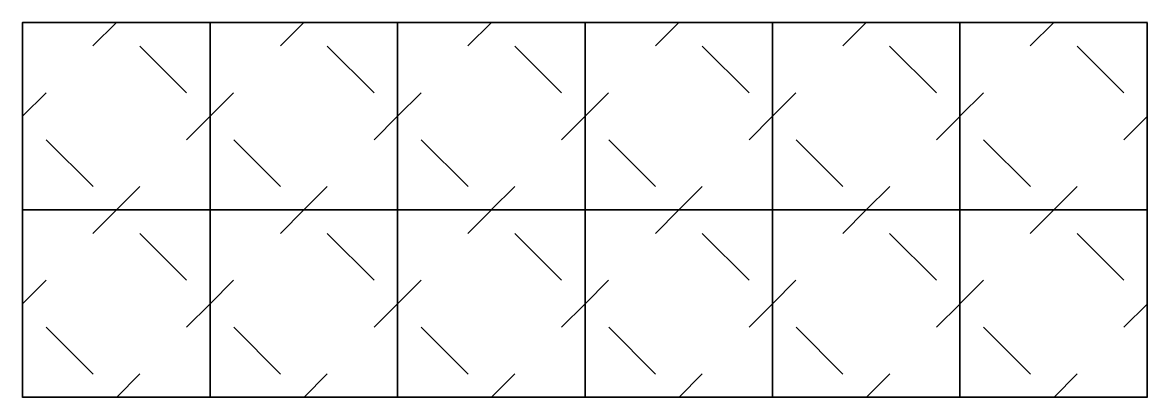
# Model space of a CAD drawing. Header units: inches. Extents: x -1 to 479, y -160 to 0.
import ezdxf

# ---------------------------------------------------------------- set-up
doc = ezdxf.new("R2010")
doc.units = ezdxf.units.IN
doc.header["$MEASUREMENT"] = 0
doc.layers.add('Rects', color=7, linetype='Continuous')

# ---------------------------------------------------------------- blocks, each defined once
blk = doc.blocks.new('block 2')
at = {"layer": 'Rects', "color": 250, "lineweight": 35, "true_color": 0x231815}
for points in [[(-0.5, -80.21), (-0.5, -0.21), (79.5, -0.21)], [(29.49, -10.23), (39.5, -0.21)], [(49.49, -10.27), (69.47, -30.21)], [(-0.51, -40.21), (9.5, -30.2)], [(69.47, -50.21), (79.49, -40.19)], [(9.57, -50.28), (29.56, -70.22)], [(39.47, -80.19), (49.49, -70.17)]]:
    blk.add_lwpolyline(points, dxfattribs=at)
blk = doc.blocks.new('block 3')
at = {"layer": 'Rects', "color": 250, "lineweight": 35, "true_color": 0x231815}
for points in [[(-0.5, -160.2), (-0.5, -80.2), (79.5, -80.2)], [(29.49, -90.22), (39.5, -80.2)], [(49.49, -90.25), (69.47, -110.19)], [(-0.51, -120.2), (9.5, -110.18)], [(69.47, -130.19), (79.49, -120.17)], [(9.57, -130.26), (29.56, -150.2)], [(39.47, -160.17), (49.49, -150.15)]]:
    blk.add_lwpolyline(points, dxfattribs=at)
blk = doc.blocks.new('block 4')
at = {"layer": 'Rects', "color": 250, "lineweight": 35, "true_color": 0x231815}
for points in [[(79.48, -80.21), (79.48, -0.21), (159.48, -0.21)], [(109.46, -10.23), (119.48, -0.21)], [(129.46, -10.27), (149.45, -30.21)], [(79.46, -40.21), (89.48, -30.2)], [(149.44, -50.21), (159.46, -40.19)], [(89.55, -50.28), (109.54, -70.22)], [(119.44, -80.19), (129.46, -70.17)]]:
    blk.add_lwpolyline(points, dxfattribs=at)
blk = doc.blocks.new('block 5')
at = {"layer": 'Rects', "color": 250, "lineweight": 35, "true_color": 0x231815}
for points in [[(79.48, -160.2), (79.48, -80.2), (159.48, -80.2)], [(109.46, -90.22), (119.48, -80.2)], [(129.46, -90.25), (149.45, -110.19)], [(79.46, -120.2), (89.48, -110.18)], [(149.44, -130.19), (159.46, -120.17)], [(89.55, -130.26), (109.54, -150.2)], [(119.44, -160.17), (129.46, -150.15)]]:
    blk.add_lwpolyline(points, dxfattribs=at)
blk = doc.blocks.new('block 6')
at = {"layer": 'Rects', "color": 250, "lineweight": 35, "true_color": 0x231815}
for points in [[(159.46, -80.21), (159.46, -0.21), (239.46, -0.21)], [(189.44, -10.23), (199.46, -0.21)], [(209.44, -10.27), (229.43, -30.21)], [(159.44, -40.21), (169.46, -30.19)], [(229.43, -50.21), (239.45, -40.19)], [(169.53, -50.28), (189.52, -70.22)], [(199.43, -80.19), (209.45, -70.17)]]:
    blk.add_lwpolyline(points, dxfattribs=at)
blk = doc.blocks.new('block 7')
at = {"layer": 'Rects', "color": 250, "lineweight": 35, "true_color": 0x231815}
for points in [[(159.46, -160.2), (159.46, -80.2), (239.46, -80.2)], [(189.44, -90.21), (199.46, -80.2)], [(209.44, -90.25), (229.43, -110.19)], [(159.44, -120.2), (169.46, -110.18)], [(229.43, -130.19), (239.45, -120.17)], [(169.53, -130.26), (189.52, -150.2)], [(199.43, -160.17), (209.45, -150.15)]]:
    blk.add_lwpolyline(points, dxfattribs=at)
blk = doc.blocks.new('block 8')
at = {"layer": 'Rects', "color": 250, "lineweight": 35, "true_color": 0x231815}
for points in [[(239.44, -80.21), (239.44, -0.21), (319.44, -0.21)], [(269.42, -10.23), (279.44, -0.21)], [(289.42, -10.27), (309.4, -30.21)], [(239.42, -40.21), (249.44, -30.19)], [(309.4, -50.21), (319.42, -40.19)], [(249.51, -50.28), (269.49, -70.22)], [(279.4, -80.19), (289.42, -70.17)]]:
    blk.add_lwpolyline(points, dxfattribs=at)
blk = doc.blocks.new('block 9')
at = {"layer": 'Rects', "color": 250, "lineweight": 35, "true_color": 0x231815}
for points in [[(239.44, -160.2), (239.44, -80.2), (319.44, -80.2)], [(269.42, -90.21), (279.44, -80.2)], [(289.42, -90.25), (309.4, -110.19)], [(239.42, -120.2), (249.44, -110.18)], [(309.4, -130.19), (319.42, -120.17)], [(249.51, -130.26), (269.49, -150.2)], [(279.4, -160.17), (289.42, -150.15)]]:
    blk.add_lwpolyline(points, dxfattribs=at)
blk = doc.blocks.new('block 10')
at = {"layer": 'Rects', "color": 250, "lineweight": 35, "true_color": 0x231815}
for points in [[(319.41, -80.21), (319.41, -0.21), (399.41, -0.21)], [(349.39, -10.23), (359.41, -0.21)], [(369.39, -10.27), (389.38, -30.21)], [(319.39, -40.21), (329.41, -30.19)], [(389.38, -50.21), (399.4, -40.19)], [(329.48, -50.28), (349.47, -70.22)], [(359.38, -80.19), (369.4, -70.17)]]:
    blk.add_lwpolyline(points, dxfattribs=at)
blk = doc.blocks.new('block 11')
at = {"layer": 'Rects', "color": 250, "lineweight": 35, "true_color": 0x231815}
for points in [[(319.41, -160.2), (319.41, -80.2), (399.41, -80.2)], [(349.39, -90.22), (359.41, -80.2)], [(369.39, -90.25), (389.38, -110.19)], [(319.39, -120.2), (329.41, -110.18)], [(389.38, -130.19), (399.4, -120.17)], [(329.48, -130.26), (349.47, -150.2)], [(359.38, -160.17), (369.4, -150.15)]]:
    blk.add_lwpolyline(points, dxfattribs=at)
blk = doc.blocks.new('block 12')
at = {"layer": 'Rects', "color": 250, "lineweight": 35, "true_color": 0x231815}
for points in [[(399.39, -80.21), (399.39, -0.21), (479.39, -0.21)], [(429.37, -10.23), (439.39, -0.21)], [(449.37, -10.27), (469.36, -30.21)], [(399.37, -40.21), (409.39, -30.19)], [(469.36, -50.21), (479.38, -40.19)], [(409.46, -50.28), (429.45, -70.22)], [(439.36, -80.19), (449.38, -70.17)]]:
    blk.add_lwpolyline(points, dxfattribs=at)
blk = doc.blocks.new('block 13')
at = {"layer": 'Rects', "color": 250, "lineweight": 35, "true_color": 0x231815}
for points in [[(399.39, -160.2), (399.39, -80.2), (479.39, -80.2)], [(429.37, -90.22), (439.39, -80.2)], [(449.37, -90.25), (469.36, -110.19)], [(399.37, -120.2), (409.39, -110.18)], [(469.36, -130.19), (479.38, -120.17)], [(409.46, -130.26), (429.45, -150.2)], [(439.36, -160.17), (449.38, -150.15)]]:
    blk.add_lwpolyline(points, dxfattribs=at)

msp = doc.modelspace()

# ---------------------------------------------------------------- linework, layer by layer
at = {"layer": 'Rects', "color": 250, "lineweight": 35, "true_color": 0x231815}
for points in [[(479.21, -0.38), (479.21, -160.2)], [(-0.57, -160.02), (479.25, -160.03)]]:
    msp.add_lwpolyline(points, dxfattribs=at)

# ---------------------------------------------------------------- block references
at = {"layer": 'Rects'}
for name in ['block 2', 'block 4', 'block 6', 'block 8', 'block 10', 'block 12', 'block 3', 'block 5', 'block 7', 'block 9', 'block 11', 'block 13']:
    msp.add_blockref(name, (0, 0), dxfattribs=at)

doc.saveas('drawing.dxf')
